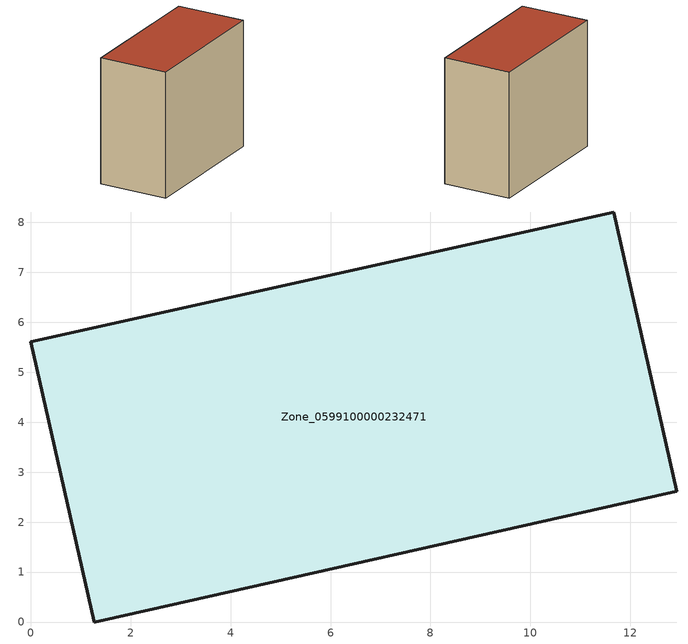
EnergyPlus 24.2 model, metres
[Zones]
Zone_0599100000232471
 floor ground (C_G): 1.27,0 0,5.61 11.67,8.21 12.93,2.62 z0
 wall outside (C_F): 1.27,0 12.93,2.62 11.67,8.21 0,5.61 1.27,0 z0:10.51
 roof outside (C_R): 0,5.61 1.27,0 12.93,2.62 11.67,8.21 z10.51
[BUILDING]
Pand.0599100000232471: North Axis=0; Terrain=City; Loads Convergence Tolerance Value=0.04; Temperature Convergence Tolerance Value=0.4; Solar Distribution=FullExterior; Maximum Number of Warmup Days=25; Minimum Number of Warmup Days=1
[Site:Location]
Rotterdam.The.Hague.AP_ZH_NLD Design_Conditions: Latitude=51.96; Longitude=4.45; Time Zone=1; Elevation=-4.5
[SITE:GROUNDTEMPERATURE:BUILDINGSURFACE]
18, 18, 18, 18, 18, 18, 18, 18, 18, 18, 18, 18
[MATERIAL] Thermal Absorptance=0.9; Solar Absorptance=0.7; Visible Absorptance=0.7
Name | Roughness | Thickness | Conductivity | Density | Specific Heat
G.TC.1946 | MediumSmooth | 0.15 | 1 | 540 | 1210
F.TC.1946 | Rough | 0.3 | 0.857143 | 1920 | 840
R.TC.1946 | MediumRough | 0.2 | 0.909091 | 1500 | 1000
[CONSTRUCTION]
C_G: G.TC.1946
C_F: F.TC.1946
C_R: R.TC.1946
[ZONE]
Zone_0599100000232471: Type=1; Multiplier=1; Ceiling Height=Autocalculate; Volume=Autocalculate; Floor Area=autocalculate; Part of Total Floor Area=Yes
[ZONEINFILTRATION:DESIGNFLOWRATE]
Infil_Zone_0599100000232471: Zone or ZoneList or Space or SpaceList=Zone_0599100000232471; Schedule=AlwaysOn; Design Flow Rate Calculation Method=Flow/Area; Flow Rate per Floor Area=0.003; Constant Term Coefficient=1; Temperature Term Coefficient=0; Velocity Term Coefficient=0; Velocity Squared Term Coefficient=0
[HVACTEMPLATE:ZONE:IDEALLOADSAIRSYSTEM]
Zone_0599100000232471: Maximum Heating Supply Air Temperature=50; Minimum Cooling Supply Air Temperature=13; Maximum Heating Supply Air Humidity Ratio=0.0156; Minimum Cooling Supply Air Humidity Ratio=0.0077; Heating Limit=NoLimit; Cooling Limit=NoLimit; Dehumidification Control Type=ConstantSensibleHeatRatio; Cooling Sensible Heat Ratio=0.7; Dehumidification Setpoint=60; Humidification Control Type=None; Humidification Setpoint=30; Outdoor Air Method=None; Outdoor Air Flow Rate per Person=0.00944; Outdoor Air Flow Rate per Zone Floor Area=0; Outdoor Air Flow Rate per Zone=0; Demand Controlled Ventilation Type=None; Outdoor Air Economizer Type=NoEconomizer; Heat Recovery Type=None; Sensible Heat Recovery Effectiveness=0.7; Latent Heat Recovery Effectiveness=0.65
[ZONECONTROL:THERMOSTAT]
ThermostatControl_Zone_0599100000232471: Zone or ZoneList=Zone_0599100000232471; Control Type Schedule=DualSetpointControlType; Control 1=Thermostat_Zone_0599100000232471; Temperature Difference Between Cutout And Setpoint=0
[THERMOSTATSETPOINT:DUALSETPOINT]
Thermostat_Zone_0599100000232471: Heating Setpoint Temperature Schedule=HeatingSetpoint_Zone_0599100000232471; Cooling Setpoint Temperature Schedule=CoolingSetpoint_Zone_0599100000232471
[SCHEDULE:COMPACT]
HeatingSetpoint_Zone_0599100000232471: Through: 12/31, For: AllDays, Until: 24:00, 21
CoolingSetpoint_Zone_0599100000232471: Through: 12/31, For: AllDays, Until: 24:00, 24
DualSetpointControlType: Through: 12/31, For: AllDays, Until: 24:00, 4
AlwaysOn: Through: 12/31, For: AllDays, Until: 24:00, 1
